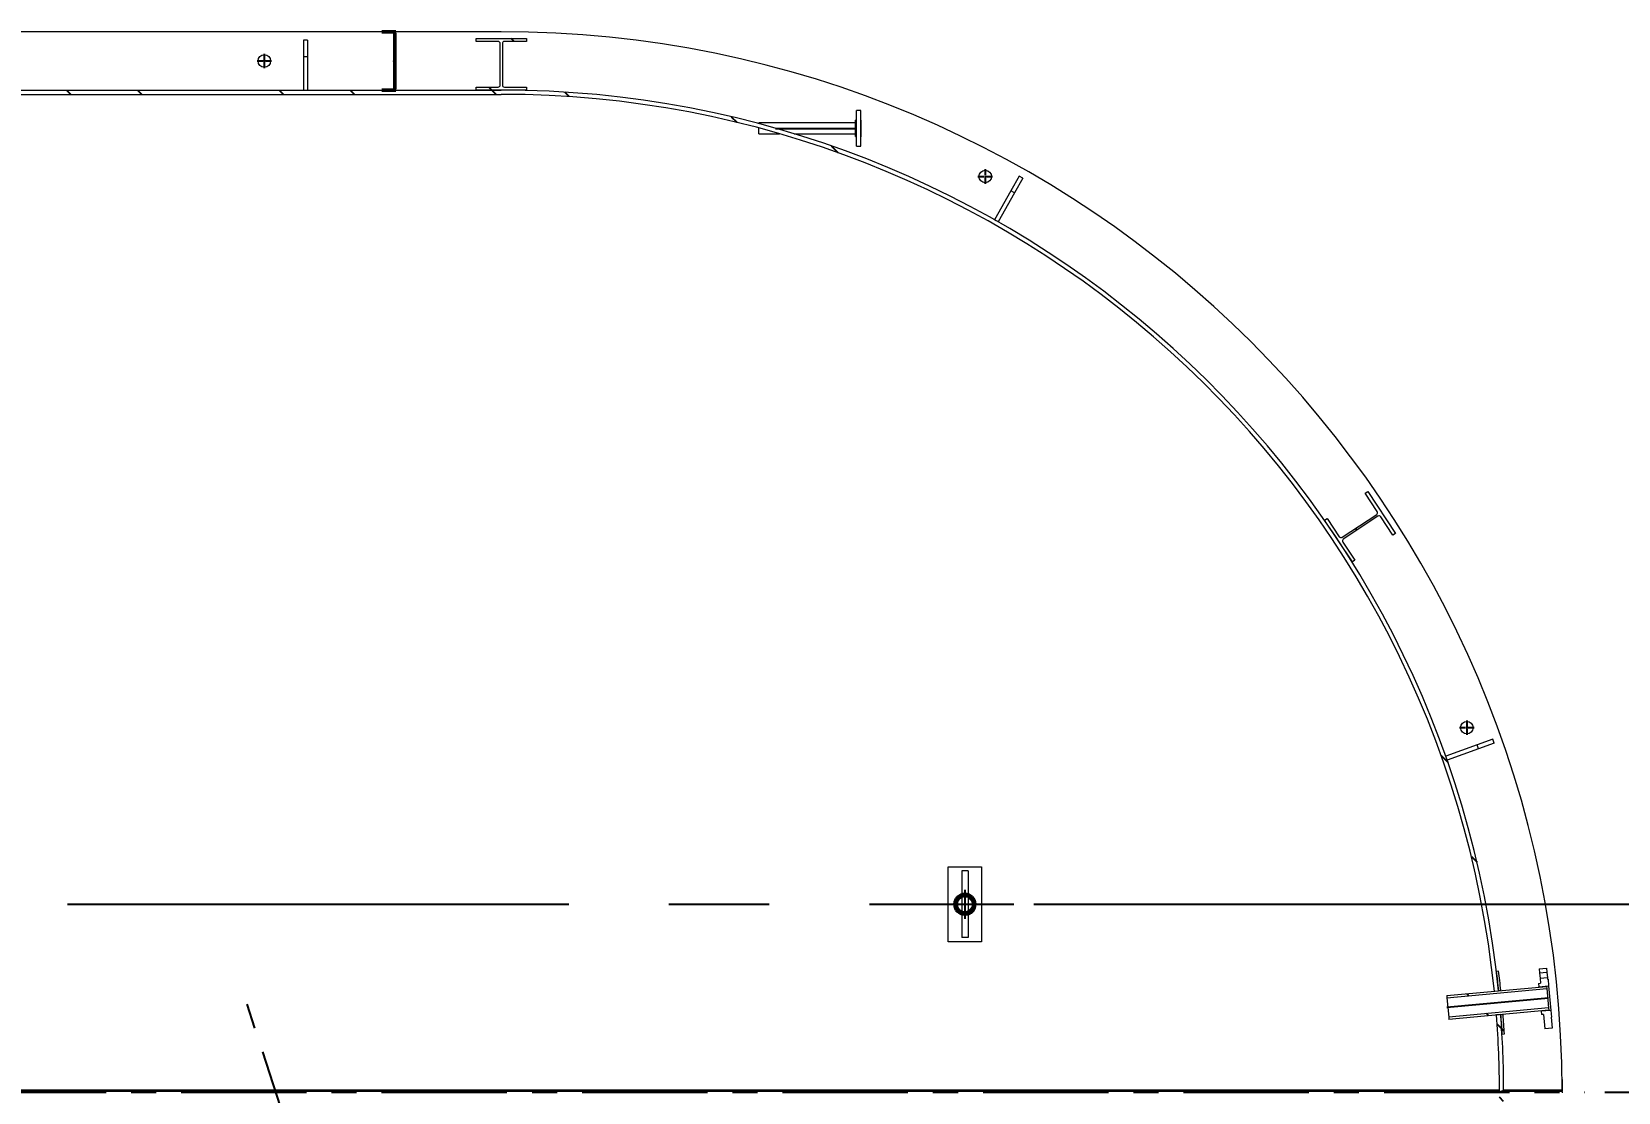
# Model space of a CAD drawing. Header units: inches. Extents: x 0 to 4731, y 0 to 1632.
# Drawn here: x 3888.6 to 4078.5, y 685.9 to 812.9 of the extents above; entities that cross this region are included whole.
import ezdxf

# ---------------------------------------------------------------- set-up
doc = ezdxf.new("R2010")
doc.units = ezdxf.units.IN
doc.header["$LTSCALE"] = 48
doc.header["$MEASUREMENT"] = 0
doc.linetypes.add('CENTER', pattern=[2, 1.25, -0.25, 0.25, -0.25])
for name, color, linetype, lineweight in [('AM_0', 7, 'Continuous', 50), ('AM_7', 142, 'CENTER', 25), ('Am_8', 1, 'Continuous', 25), ('Equipment-AM_0', 7, 'Continuous', 50), ('Equipment-AM_5', 92, 'Continuous', 25), ('Process-AM_0', 7, 'Continuous', 50), ('Process-AM_5', 92, 'Continuous', 25), ('Process-AM_7', 142, 'CENTER', 25)]:
    doc.layers.add(name, color=color, linetype=linetype, lineweight=lineweight)
doc.styles.get("Standard").update_dxf_attribs({"font": 'ROMANS.SHX', "width": 0.7})
doc.dimstyles.new('METSOPOWER_ANSI$0', dxfattribs={"dimtxt": 0.12, "dimasz": 0.12, "dimexe": 0.1, "dimexo": 0.05, "dimgap": 0.06, "dimtad": 1, "dimtoh": 1, "dimdec": 5, "dimzin": 12, "dimdsep": 46, "dimlunit": 4, "dimtxsty": 'Standard', "dimcen": 0, "dimclrd": 256, "dimclre": 256, "dimclrt": 140, "dimadec": 0, "dimazin": 2, "dimtp": 0.1, "dimtm": 0.1, "dimtfac": 0.71, "dimtdec": 5, "dimtmove": 0, "dimatfit": 3, "dimfxl": 1, "dimfrac": 2, "dimtzin": 7, "dimlwd": -1, "dimlwe": -1, "dimarcsym": 1})
doc.dimstyles.new('VALMET_ANSI$0', dxfattribs={"dimscale": 48, "dimtxt": 0.12, "dimasz": 0.12, "dimexe": 0.1, "dimexo": 0.05, "dimgap": 0.06, "dimtad": 1, "dimtoh": 1, "dimdec": 5, "dimzin": 7, "dimdsep": 46, "dimlunit": 4, "dimtxsty": 'Standard', "dimcen": 0, "dimclrd": 256, "dimclre": 256, "dimclrt": 140, "dimadec": 0, "dimazin": 2, "dimtp": 0.1, "dimtm": 0.1, "dimtfac": 0.71, "dimtdec": 5, "dimtofl": 0, "dimtmove": 0, "dimatfit": 3, "dimfxl": 1, "dimfrac": 2, "dimtolj": 1, "dimtzin": 7, "dimlwd": -1, "dimlwe": -1, "dimarcsym": 1})
pattern_1 = [(315, (2644.142, 1859.378), (12.72792, 12.72792), []), (315, (2644.142, 1850.892), (12.72792, 12.72792), [])]

# ---------------------------------------------------------------- blocks, each defined once
blk = doc.blocks.new('*U384')
at = {"layer": 'AM_7', "color": 0, "transparency": 16777216}
blk.add_line((6.09, 0.56), (-6.09, -0.56), dxfattribs=at)
blk = doc.blocks.new('*U385')
at = {"layer": 'AM_7', "color": 0, "transparency": 16777216}
blk.add_line((-4.84, 0), (4.84, 0), dxfattribs=at)
blk = doc.blocks.new('*U403')
at = {"layer": 'AM_7', "color": 0, "transparency": 16777216}
for p, q in [((-0.87, 0), (-0.15, 0)), ((0, 0.15), (0, 0.87)), ((0.15, 0), (0.87, 0)), ((0, -0.87), (0, -0.15))]:
    blk.add_line(p, q, dxfattribs=at)
at = {"layer": 'AM_7', "color": 0, "linetype": 'Continuous', "transparency": 16777216}
for p, q in [((-0.075, 0), (0.075, 0)), ((0, -0.075), (0, 0.075))]:
    blk.add_line(p, q, dxfattribs=at)
blk = doc.blocks.new('*U387')
at = {"layer": 'AM_7', "color": 0, "transparency": 16777216}
for p, q in [((-0.87, 0), (-0.15, 0)), ((0, 0.15), (0, 0.87)), ((0.15, 0), (0.87, 0)), ((0, -0.87), (0, -0.15))]:
    blk.add_line(p, q, dxfattribs=at)
at = {"layer": 'AM_7', "color": 0, "linetype": 'Continuous', "transparency": 16777216}
for p, q in [((-0.075, 0), (0.075, 0)), ((0, -0.075), (0, 0.075))]:
    blk.add_line(p, q, dxfattribs=at)
blk = doc.blocks.new('*U388')
at = {"layer": 'AM_7', "color": 0, "transparency": 16777216}
for p, q in [((-0.87, 0), (-0.15, 0)), ((0, 0.15), (0, 0.87)), ((0.15, 0), (0.87, 0)), ((0, -0.87), (0, -0.15))]:
    blk.add_line(p, q, dxfattribs=at)
at = {"layer": 'AM_7', "color": 0, "linetype": 'Continuous', "transparency": 16777216}
for p, q in [((-0.075, 0), (0.075, 0)), ((0, -0.075), (0, 0.075))]:
    blk.add_line(p, q, dxfattribs=at)
blk = doc.blocks.new('*D450')
at = {"layer": 'Defpoints', "color": 0, "transparency": 16777216}
for p in [(3930.45, 812.93), (3932.08, 812.93), (3930.45, 805.93)]:
    blk.add_point(p, dxfattribs=at)
at = {"layer": 'Process-AM_0', "linetype": 'ByBlock', "transparency": 16777216}
for p, q in [((3930.5, 812.93), (3932.18, 812.93)), ((3932.08, 806.05), (3932.08, 812.81)), ((3930.5, 805.93), (3932.18, 805.93))]:
    blk.add_line(p, q, dxfattribs=at)
at = {"layer": 'Process-AM_0', "transparency": 16777216}
for points in [[(3932.06, 812.81), (3932.1, 812.81), (3932.08, 812.93)], [(3932.06, 806.05), (3932.1, 806.05), (3932.08, 805.93)]]:
    blk.add_solid(points, dxfattribs=at)
at = {"layer": 'Process-AM_0', "color": 140, "transparency": 16777216, "insert": (3931.95, 809.43), "char_height": 0.12, "attachment_point": 5, "rotation": 90}
blk.add_mtext('7"', dxfattribs=at)
blk = doc.blocks.new('*D537')
at = {"layer": 'Defpoints', "color": 0, "transparency": 16777216}
for p in [(4074.54, 685.93), (4143.88, 685.93), (4031.55, 658.42)]:
    blk.add_point(p, dxfattribs=at)
at = {"layer": 'Process-AM_5', "linetype": 'ByBlock', "transparency": 16777216}
for p, q in [((4076.94, 685.93), (4148.68, 685.93)), ((4143.88, 680.17), (4143.88, 664.18)), ((4033.95, 658.42), (4148.68, 658.42)), ((4143.88, 658.42), (4143.88, 627.42)), ((4143.88, 627.42), (4092.62, 627.42))]:
    blk.add_line(p, q, dxfattribs=at)
at = {"layer": 'Process-AM_5', "transparency": 16777216}
for points in [[(4142.92, 680.17), (4144.84, 680.17), (4143.88, 685.93)], [(4142.92, 664.18), (4144.84, 664.18), (4143.88, 658.42)]]:
    blk.add_solid(points, dxfattribs=at)
at = {"layer": 'Process-AM_5', "color": 140, "transparency": 16777216, "insert": (4116.81, 634.69), "char_height": 5.76, "attachment_point": 5}
blk.add_mtext('\\A1;2\'-3 1/2" TYP.', dxfattribs=at)
blk = doc.blocks.new('*D614')
at = {"layer": 'Defpoints', "color": 0, "transparency": 16777216}
for p in [(4006.16, 708.42), (4143.64, 708.42), (4074.54, 685.93)]:
    blk.add_point(p, dxfattribs=at)
at = {"layer": 'Equipment-AM_5', "linetype": 'ByBlock', "transparency": 16777216}
for p, q in [((4143.64, 708.42), (4143.64, 714.18)), ((4143.64, 714.18), (4182.04, 714.18)), ((4008.56, 708.42), (4148.44, 708.42)), ((4143.64, 691.69), (4143.64, 702.66)), ((4076.94, 685.93), (4148.44, 685.93))]:
    blk.add_line(p, q, dxfattribs=at)
at = {"layer": 'Equipment-AM_5', "transparency": 16777216}
for points in [[(4142.68, 702.66), (4144.6, 702.66), (4143.64, 708.42)], [(4142.68, 691.69), (4144.6, 691.69), (4143.64, 685.93)]]:
    blk.add_solid(points, dxfattribs=at)
at = {"layer": 'Equipment-AM_5', "color": 140, "transparency": 16777216, "insert": (4164.28, 721.45), "char_height": 5.76, "attachment_point": 5}
blk.add_mtext('\\A1;1\'-10 1/2"', dxfattribs=at)

msp = doc.modelspace()

# ---------------------------------------------------------------- hatches: boundary and pattern name
at = {"layer": 'Am_8'}
h = msp.add_hatch(dxfattribs=at)
h.set_pattern_fill('ANSI32', color=256, scale=48, angle=-90, style=0)
h.set_pattern_definition(pattern_1)
edge = h.paths.add_edge_path(flags=0)
edge.add_line((3947.819903, 812.125099), (3941.799903, 812.125099))
edge.add_line((3941.799903, 812.125099), (3941.799903, 811.760099))
edge.add_line((3941.799903, 811.760099), (3944.429903, 811.760099))
edge.add_arc((3944.429903, 811.510099), 0.25, 0, 90, ccw=False)
edge.add_line((3944.679903, 811.510099), (3944.679903, 806.540099))
edge.add_arc((3944.429903, 806.540099), 0.25, -90, 0, ccw=False)
edge.add_line((3944.429903, 806.290099), (3941.799903, 806.290099))
edge.add_line((3941.799903, 806.290099), (3941.799903, 805.925099))
edge.add_line((3941.799903, 805.925099), (3947.819903, 805.925099))
edge.add_line((3947.819903, 805.925099), (3947.819903, 806.290099))
edge.add_line((3947.819903, 806.290099), (3945.189903, 806.290099))
edge.add_arc((3945.189903, 806.540099), 0.25, 180, 270, ccw=False)
edge.add_line((3944.939903, 806.540099), (3944.939903, 811.510099))
edge.add_arc((3945.189903, 811.510099), 0.25, 90, 180, ccw=False)
edge.add_line((3945.189903, 811.760099), (3947.819903, 811.760099))
edge.add_line((3947.819903, 811.760099), (3947.819903, 812.125099))
h = msp.add_hatch(dxfattribs=at)
h.set_pattern_fill('ANSI32', color=256, scale=48, angle=-90, style=0)
h.set_pattern_definition(pattern_1)
edge = h.paths.add_edge_path(flags=0)
edge.add_line((3561.085443, 694.052432), (3561.590116, 694.103869))
edge.add_arc((3680.809903, 685.925099), 119.5, 90, 176.07551783, ccw=False)
edge.add_line((3680.809903, 805.425099), (3944.809903, 805.425099))
edge.add_arc((3944.809903, 685.925099), 119.5, 5.80902557, 90, ccw=False)
edge.add_line((4063.696244, 698.020054), (4064.19417, 698.065805))
edge.add_arc((3944.809903, 685.925099), 120, 5.80669491, 90)
edge.add_line((3944.809903, 805.925099), (3680.809903, 805.925099))
edge.add_arc((3680.809903, 685.925099), 120, 90, 176.11651159)
h = msp.add_hatch(dxfattribs=at)
h.set_pattern_fill('ANSI32', color=256, scale=48, angle=-92.42337482, style=0)
h.set_pattern_definition([(312.5766, (2692.222, 1917.621), (13.25472, 12.17836), []), (312.5766, (2691.863, 1909.144), (13.25472, 12.17836), [])])
edge = h.paths.add_edge_path(flags=0)
edge.add_line((4043.364976, 754.432871), (4046.694347, 749.417327))
edge.add_line((4046.694347, 749.417327), (4046.998446, 749.619191))
edge.add_line((4046.998446, 749.619191), (4045.54392, 751.810367))
edge.add_arc((4045.752207, 751.94863), 0.25, 123.57662518, 213.57662518, ccw=False)
edge.add_line((4045.613944, 752.156917), (4049.754684, 754.905584))
edge.add_arc((4049.892947, 754.697297), 0.25, 33.57662518, 123.57662518, ccw=False)
edge.add_line((4050.101234, 754.83556), (4051.55576, 752.644383))
edge.add_line((4051.55576, 752.644383), (4051.859858, 752.846247))
edge.add_line((4051.859858, 752.846247), (4048.530487, 757.861792))
edge.add_line((4048.530487, 757.861792), (4048.226388, 757.659928))
edge.add_line((4048.226388, 757.659928), (4049.680914, 755.468752))
edge.add_arc((4049.472628, 755.330489), 0.25, -56.42337482, 33.57662518, ccw=False)
edge.add_line((4049.610891, 755.122202), (4045.47015, 752.373535))
edge.add_arc((4045.331887, 752.581822), 0.25, -146.42337482, -56.42337482, ccw=False)
edge.add_line((4045.123601, 752.443559), (4043.669075, 754.634735))
edge.add_line((4043.669075, 754.634735), (4043.364976, 754.432871))
h = msp.add_hatch(dxfattribs=at)
h.set_pattern_fill('ANSI32', color=256, scale=48, angle=-90, style=0)
h.set_pattern_definition([(315, (2644.142, 1859.409), (12.72792, 12.72792), []), (315, (2644.142, 1850.923), (12.72792, 12.72792), [])])
edge = h.paths.add_edge_path(flags=0)
edge.add_arc((4000.309903, 708.424849), 1.1875, -90, 270)
edge = h.paths.add_edge_path(flags=0)
edge.add_arc((4000.309903, 708.424849), 1.0335, -90, 270)
h = msp.add_hatch(dxfattribs=at)
h.set_pattern_fill('ANSI32', color=256, scale=48, angle=-90, style=0)
h.set_pattern_definition(pattern_1)
h.paths.add_polyline_path([(4069.95076, 698.594729), (4058.001095, 697.496775), (4058.026132, 697.224281), (4069.975797, 698.322235)], flags=0)
h = msp.add_hatch(dxfattribs=at)
h.set_pattern_fill('ANSI32', color=256, scale=48, angle=-90, style=0)
h.set_pattern_definition(pattern_1)
h.paths.add_polyline_path([(4058.263312, 694.64292), (4070.212977, 695.740873), (4070.18794, 696.013367), (4058.238275, 694.915414)], flags=0)
h = msp.add_hatch(dxfattribs=at)
h.set_pattern_fill('ANSI32', color=256, scale=48, angle=-90, style=0)
h.set_pattern_definition(pattern_1)
edge = h.paths.add_edge_path(flags=0)
edge.add_arc((3944.809903, 685.925099), 120, 0.10983014, 4.43830365)
edge.add_line((4064.450052, 695.211367), (4063.952099, 695.165614))
edge.add_arc((3944.809903, 685.925099), 119.5, 0.01498321, 4.43490852, ccw=False)
edge.add_line((4064.309899, 685.956349), (4064.809683, 686.155127))
h = msp.add_hatch(dxfattribs=at)
h.set_pattern_fill('ANSI32', color=256, scale=48, angle=-90, style=0)
h.set_pattern_definition(pattern_1)
edge = h.paths.add_edge_path(flags=0)
edge.add_line((4064.735159, 695.196471), (4064.485958, 695.176505))
edge.add_arc((3938.888439, 685.113549), 126, 3.53628814, 4.58079049, ccw=False)
edge.add_line((4064.648526, 692.885316), (4064.89805, 692.900736))
edge.add_arc((3938.888439, 685.113549), 126.25, 3.53628814, 4.58079049)
h = msp.add_hatch(dxfattribs=at)
h.set_pattern_fill('ANSI32', color=256, scale=48, angle=-90, style=0)
h.set_pattern_definition(pattern_1)
edge = h.paths.add_edge_path(flags=0)
edge.add_arc((3944.809903, 685.925099), 119.5, -44.31000696, -0.01498321, ccw=False)
edge.add_line((4030.320607, 602.449536), (4030.661821, 602.083294))
edge.add_arc((3944.809903, 685.925099), 120, -44.32133259, -0.10983014)
edge.add_line((4064.809683, 685.695071), (4064.309899, 685.893849))

# ---------------------------------------------------------------- linework, layer by layer
at = {"layer": 'AM_0', "lineweight": 18}
for p, q in [((3998.309903, 703.924849), (3998.309903, 712.924849)), ((3998.309903, 712.924849), (4002.309903, 712.924849)), ((3999.934903, 712.424849), (3999.934903, 709.551584)), ((4000.684903, 712.424849), (3999.934903, 712.424849)), ((4000.684903, 712.424849), (4000.684903, 709.551584)), ((4002.309903, 712.924849), (4002.309903, 703.924849)), ((3999.934903, 709.387916), (3999.934903, 707.461782)), ((4000.684903, 709.387916), (4000.684903, 707.461782)), ((3999.934903, 707.298114), (3999.934903, 704.424849)), ((4000.684903, 707.298114), (4000.684903, 704.424849)), ((4002.309903, 703.924849), (3998.309903, 703.924849)), ((4000.684903, 704.424849), (3999.934903, 704.424849)), ((4064.309899, 685.956349), (4064.809683, 686.155127))]:
    msp.add_line(p, q, dxfattribs=at)
at = {"layer": 'AM_0'}
for radius in [1.1875, 1.0335]:
    msp.add_circle((4000.309903, 708.424849), radius, dxfattribs=at)
at = {"layer": 'AM_7', "ltscale": 0.25}
for p, q in [((3920.886678, 676.485419), (3914.386169, 696.491928)), ((3546.489332, 685.925099), (4074.543685, 685.925099))]:
    msp.add_line(p, q, dxfattribs=at)
at = {"layer": 'Equipment-AM_0', "lineweight": 18}
for p, q in [((3944.809903, 812.925099), (3680.809903, 812.925099)), ((3921.625556, 811.925099), (3921.125556, 811.925099)), ((3921.125556, 811.925099), (3921.125556, 809.925099)), ((3921.625556, 811.925099), (3921.625556, 809.925099)), ((3941.799903, 811.760099), (3941.799903, 812.125099)), ((3941.799903, 812.125099), (3947.819903, 812.125099)), ((3944.429903, 811.760099), (3941.799903, 811.760099)), ((3944.679903, 806.540099), (3944.679903, 811.510099)), ((3944.939903, 811.510099), (3944.939903, 806.540099)), ((3947.819903, 811.760099), (3945.189903, 811.760099)), ((3947.819903, 812.125099), (3947.819903, 811.760099)), ((3921.625556, 809.925099), (3921.125556, 809.925099)), ((3921.125556, 809.925099), (3921.125556, 805.925099)), ((3921.625556, 809.925099), (3921.625556, 805.925099)), ((3680.809903, 805.925099), (3944.809903, 805.925099)), ((3680.809903, 805.425099), (3944.809903, 805.425099)), ((3941.799903, 805.925099), (3941.799903, 806.290099)), ((3941.799903, 806.290099), (3944.429903, 806.290099)), ((3947.819903, 805.925099), (3941.799903, 805.925099)), ((3945.189903, 806.290099), (3947.819903, 806.290099)), ((3947.819903, 806.290099), (3947.819903, 805.925099)), ((3987.834094, 803.469992), (3987.334094, 803.469992)), ((3987.334094, 802.847594), (3987.334094, 803.469992)), ((3987.834094, 802.847594), (3987.834094, 803.469992)), ((3987.209094, 802.002492), (3975.646594, 802.002492)), ((3975.646594, 801.895347), (3975.646594, 802.002492)), ((3987.334094, 802.313742), (3987.209094, 802.313742)), ((3987.209094, 802.030002), (3987.209094, 802.313742)), ((3987.209094, 800.376242), (3987.209094, 802.030002)), ((3987.334094, 799.219992), (3987.334094, 802.847594)), ((3987.834094, 799.219992), (3987.834094, 802.847594)), ((3987.896594, 802.344992), (3987.834094, 802.344992)), ((3987.896594, 802.052099), (3987.896594, 802.344992)), ((3987.896594, 800.344992), (3987.896594, 802.052099)), ((3975.646594, 800.687492), (3975.646594, 801.377897)), ((3975.646594, 800.687492), (3978.124211, 800.687492)), ((3979.875457, 800.687492), (3987.209094, 800.687492)), ((3987.209094, 800.376242), (3987.334094, 800.376242)), ((3987.834094, 800.344992), (3987.896594, 800.344992)), ((3987.334094, 799.219992), (3987.834094, 799.219992)), ((4006.811375, 795.615411), (4005.8214, 793.877611)), ((4007.245825, 795.367917), (4006.25585, 793.630117)), ((4007.245825, 795.367917), (4006.811375, 795.615411)), ((4005.8214, 793.877611), (4003.84145, 790.402011)), ((4006.25585, 793.630117), (4004.275949, 790.154602)), ((4006.25585, 793.630117), (4005.8214, 793.877611)), ((4004.058675, 790.278264), (4003.84145, 790.402011)), ((4048.226388, 757.659928), (4048.530487, 757.861792)), ((4048.530487, 757.861792), (4051.859858, 752.846247)), ((4049.680914, 755.468752), (4048.226388, 757.659928)), ((4043.364976, 754.432871), (4043.669075, 754.634735)), ((4046.694347, 749.417327), (4043.364976, 754.432871)), ((4043.669075, 754.634735), (4045.123601, 752.443559)), ((4045.47015, 752.373535), (4049.610891, 755.122202)), ((4049.754684, 754.905584), (4045.613944, 752.156917)), ((4051.55576, 752.644383), (4050.101234, 754.83556)), ((4051.859858, 752.846247), (4051.55576, 752.644383)), ((4045.54392, 751.810367), (4046.998446, 749.619191)), ((4046.998446, 749.619191), (4046.694347, 749.417327)), ((4061.623862, 727.517713), (4057.867374, 726.149571)), ((4063.503104, 728.202148), (4061.623862, 727.517713)), ((4061.794971, 727.047903), (4061.623862, 727.517713)), ((4063.674213, 727.732337), (4061.794971, 727.047903)), ((4063.674213, 727.732337), (4063.503104, 728.202148)), ((4058.036487, 725.679034), (4057.950933, 725.913939)), ((4061.794971, 727.047903), (4058.036487, 725.679034)), ((4064.207279, 700.4188), (4063.959123, 700.388493)), ((4068.97697, 698.946717), (4069.225921, 698.969591)), ((4069.066683, 700.70268), (4069.938012, 700.782739)), ((4069.066683, 700.70268), (4069.111957, 700.209928)), ((4069.111957, 700.209928), (4069.983287, 700.289987)), ((4069.111957, 700.209928), (4069.175359, 699.519892)), ((4070.046689, 699.599952), (4069.175359, 699.519892)), ((4069.175359, 699.519892), (4069.225921, 698.969591)), ((4069.938012, 700.782739), (4069.983287, 700.289987)), ((4069.983287, 700.289987), (4070.046689, 699.599952)), ((4070.046689, 699.599952), (4070.059122, 699.464636)), ((4070.059122, 699.464636), (4070.12136, 699.470355)), ((4070.12136, 699.470355), (4070.195819, 698.659965)), ((4058.001095, 697.496775), (4069.95076, 698.594729)), ((4058.001095, 697.496775), (4058.026132, 697.224281)), ((4058.026132, 697.224281), (4069.975797, 698.322235)), ((4058.026132, 697.224281), (4058.238275, 694.915414)), ((4063.696244, 698.020054), (4064.19417, 698.065805)), ((4064.216787, 698.106045), (4064.465455, 698.131824)), ((4064.220679, 698.06824), (4064.216787, 698.106045)), ((4064.469645, 698.091116), (4064.465455, 698.131824)), ((4068.97697, 698.946717), (4069.0133, 698.551313)), ((4069.0133, 698.551313), (4070.195819, 698.659965)), ((4069.017193, 698.508951), (4069.0133, 698.551313)), ((4069.95076, 698.594729), (4069.975797, 698.322235)), ((4069.975797, 698.322235), (4070.18794, 696.013367)), ((4070.195819, 698.659965), (4070.465821, 695.721385)), ((4070.18794, 696.013367), (4058.238275, 694.915414)), ((4070.212977, 695.740873), (4058.263312, 694.64292)), ((4064.450052, 695.211367), (4063.952099, 695.165614)), ((4064.485958, 695.176505), (4064.482894, 695.214384)), ((4064.735159, 695.196471), (4064.485958, 695.176505)), ((4064.735159, 695.196471), (4064.731863, 695.23726)), ((4069.283302, 695.612734), (4069.279409, 695.655096)), ((4070.465821, 695.721385), (4069.283302, 695.612734)), ((4069.283302, 695.612734), (4069.319632, 695.21733)), ((4069.568583, 695.240204), (4069.319632, 695.21733)), ((4069.568583, 695.240204), (4069.727822, 693.507115)), ((4070.18794, 696.013367), (4070.212977, 695.740873)), ((4070.465821, 695.721385), (4070.54028, 694.910996)), ((4058.238275, 694.915414), (4058.263312, 694.64292)), ((4070.599152, 693.587174), (4069.727822, 693.507115)), ((4070.54028, 694.910996), (4070.478043, 694.905277)), ((4070.478043, 694.905277), (4070.599152, 693.587174)), ((4064.648526, 692.885316), (4064.89805, 692.900736)), ((4064.309642, 686.175099), (3565.166782, 686.175099)), ((4064.309874, 686.008432), (3565.183769, 686.008432)), ((4064.309899, 685.956349), (4064.809683, 686.155127)), ((4071.809794, 686.008432), (4064.440851, 686.008432)), ((4071.809657, 686.175099), (4064.809643, 686.175099)), ((4071.809794, 687.425099), (4071.801045, 687.425099)), ((4071.809794, 687.425099), (4071.809794, 686.091766)), ((4071.809876, 686.008432), (4071.809794, 686.008432)), ((4071.809794, 686.008432), (4071.809794, 685.841766))]:
    msp.add_line(p, q, dxfattribs=at)
for centre in [(3916.438708, 809.425099), (4002.745564, 795.584504), (4060.399438, 729.581814)]:
    msp.add_circle(centre, 0.75, dxfattribs=at)
for centre, radius, start, end in [((3944.809903, 685.925099), 127, 0.11278704, 90), ((3944.429903, 811.510099), 0.25, 0, 90), ((3945.189903, 811.510099), 0.25, 90, 180), ((3944.429903, 806.540099), 0.25, 270, 0), ((3944.809903, 685.925099), 120, 5.80669491, 90), ((3944.809903, 685.925099), 119.5, 5.80902557, 90), ((3945.189903, 806.540099), 0.25, 180, 270), ((4049.472628, 755.330489), 0.25, 303.57662518, 33.57662518), ((4049.892947, 754.697297), 0.25, 33.57662518, 123.57662518), ((4045.331887, 752.581822), 0.25, 213.57662518, 303.57662518), ((4045.752207, 751.94863), 0.25, 123.57662518, 213.57662518), ((3938.888439, 685.113549), 126, 5.91857717, 6.96307804), ((3938.888439, 685.113549), 126.25, 5.91857717, 6.96307804), ((3944.809903, 685.925099), 119.5, 0.01498321, 4.43490852), ((3944.809903, 685.925099), 120, 0.10983014, 4.43830365), ((3938.888439, 685.113549), 126, 3.53628814, 4.58079049), ((3938.888439, 685.113549), 126.25, 3.53628814, 4.58079049), ((3944.809903, 685.925099), 127, 0.03759566, 0.11278704)]:
    msp.add_arc(centre, radius, start, end, dxfattribs=at)
at = {"layer": 'Process-AM_7'}
for p, q in [((4000.309903, 710.172884), (4000.309903, 706.676814)), ((3604.885642, 708.424849), (4006.162126, 708.424849))]:
    msp.add_line(p, q, dxfattribs=at)

# ---------------------------------------------------------------- block references
at = {"layer": 'AM_7', "rotation": 270}
for name, p in [('*U388', (3916.438708, 809.425099)), ('*U387', (4002.745564, 795.584504)), ('*U403', (4060.399438, 729.581814))]:
    msp.add_blockref(name, p, dxfattribs=at)
at = {"layer": 'AM_7'}
for name, p in [('*U385', (3982.48506, 801.344992)), ('*U384', (4064.107036, 696.618824))]:
    msp.add_blockref(name, p, dxfattribs=at)

# ---------------------------------------------------------------- dimensions: what is measured, and where the dimension line sits
at = {"layer": 'Equipment-AM_5'}
dim = msp.add_linear_dim(base=(4143.63969, 708.424849), p1=(4074.543685, 685.925099), p2=(4006.162126, 708.424849), angle=90, dimstyle='VALMET_ANSI$0', override={"dimpost": ''}, dxfattribs=at)
dim.commit()
dim.dimension.update_dxf_attribs({"geometry": '*D614', "text_midpoint": (4164.27969, 721.45342)})
at = {"layer": 'Process-AM_0'}
dim = msp.add_linear_dim(base=(3932.082298, 812.925099), p1=(3930.453927, 805.925099), p2=(3930.453927, 812.925099), angle=270, dimstyle='METSOPOWER_ANSI$0', override={"dimadec": 4}, dxfattribs=at)
dim.commit()
dim.dimension.update_dxf_attribs({"geometry": '*D450', "text_midpoint": (3931.950869, 809.425099)})
at = {"layer": 'Process-AM_5'}
dim = msp.add_linear_dim(base=(4143.88047, 685.925099), p1=(4031.550906, 658.424849), p2=(4074.543685, 685.925099), angle=270, text='<> TYP.', dimstyle='VALMET_ANSI$0', dxfattribs=at)
dim.commit()
dim.dimension.update_dxf_attribs({"geometry": '*D537', "text_midpoint": (4116.80847, 627.420424), "dimtype": 160})

doc.saveas('drawing.dxf')
